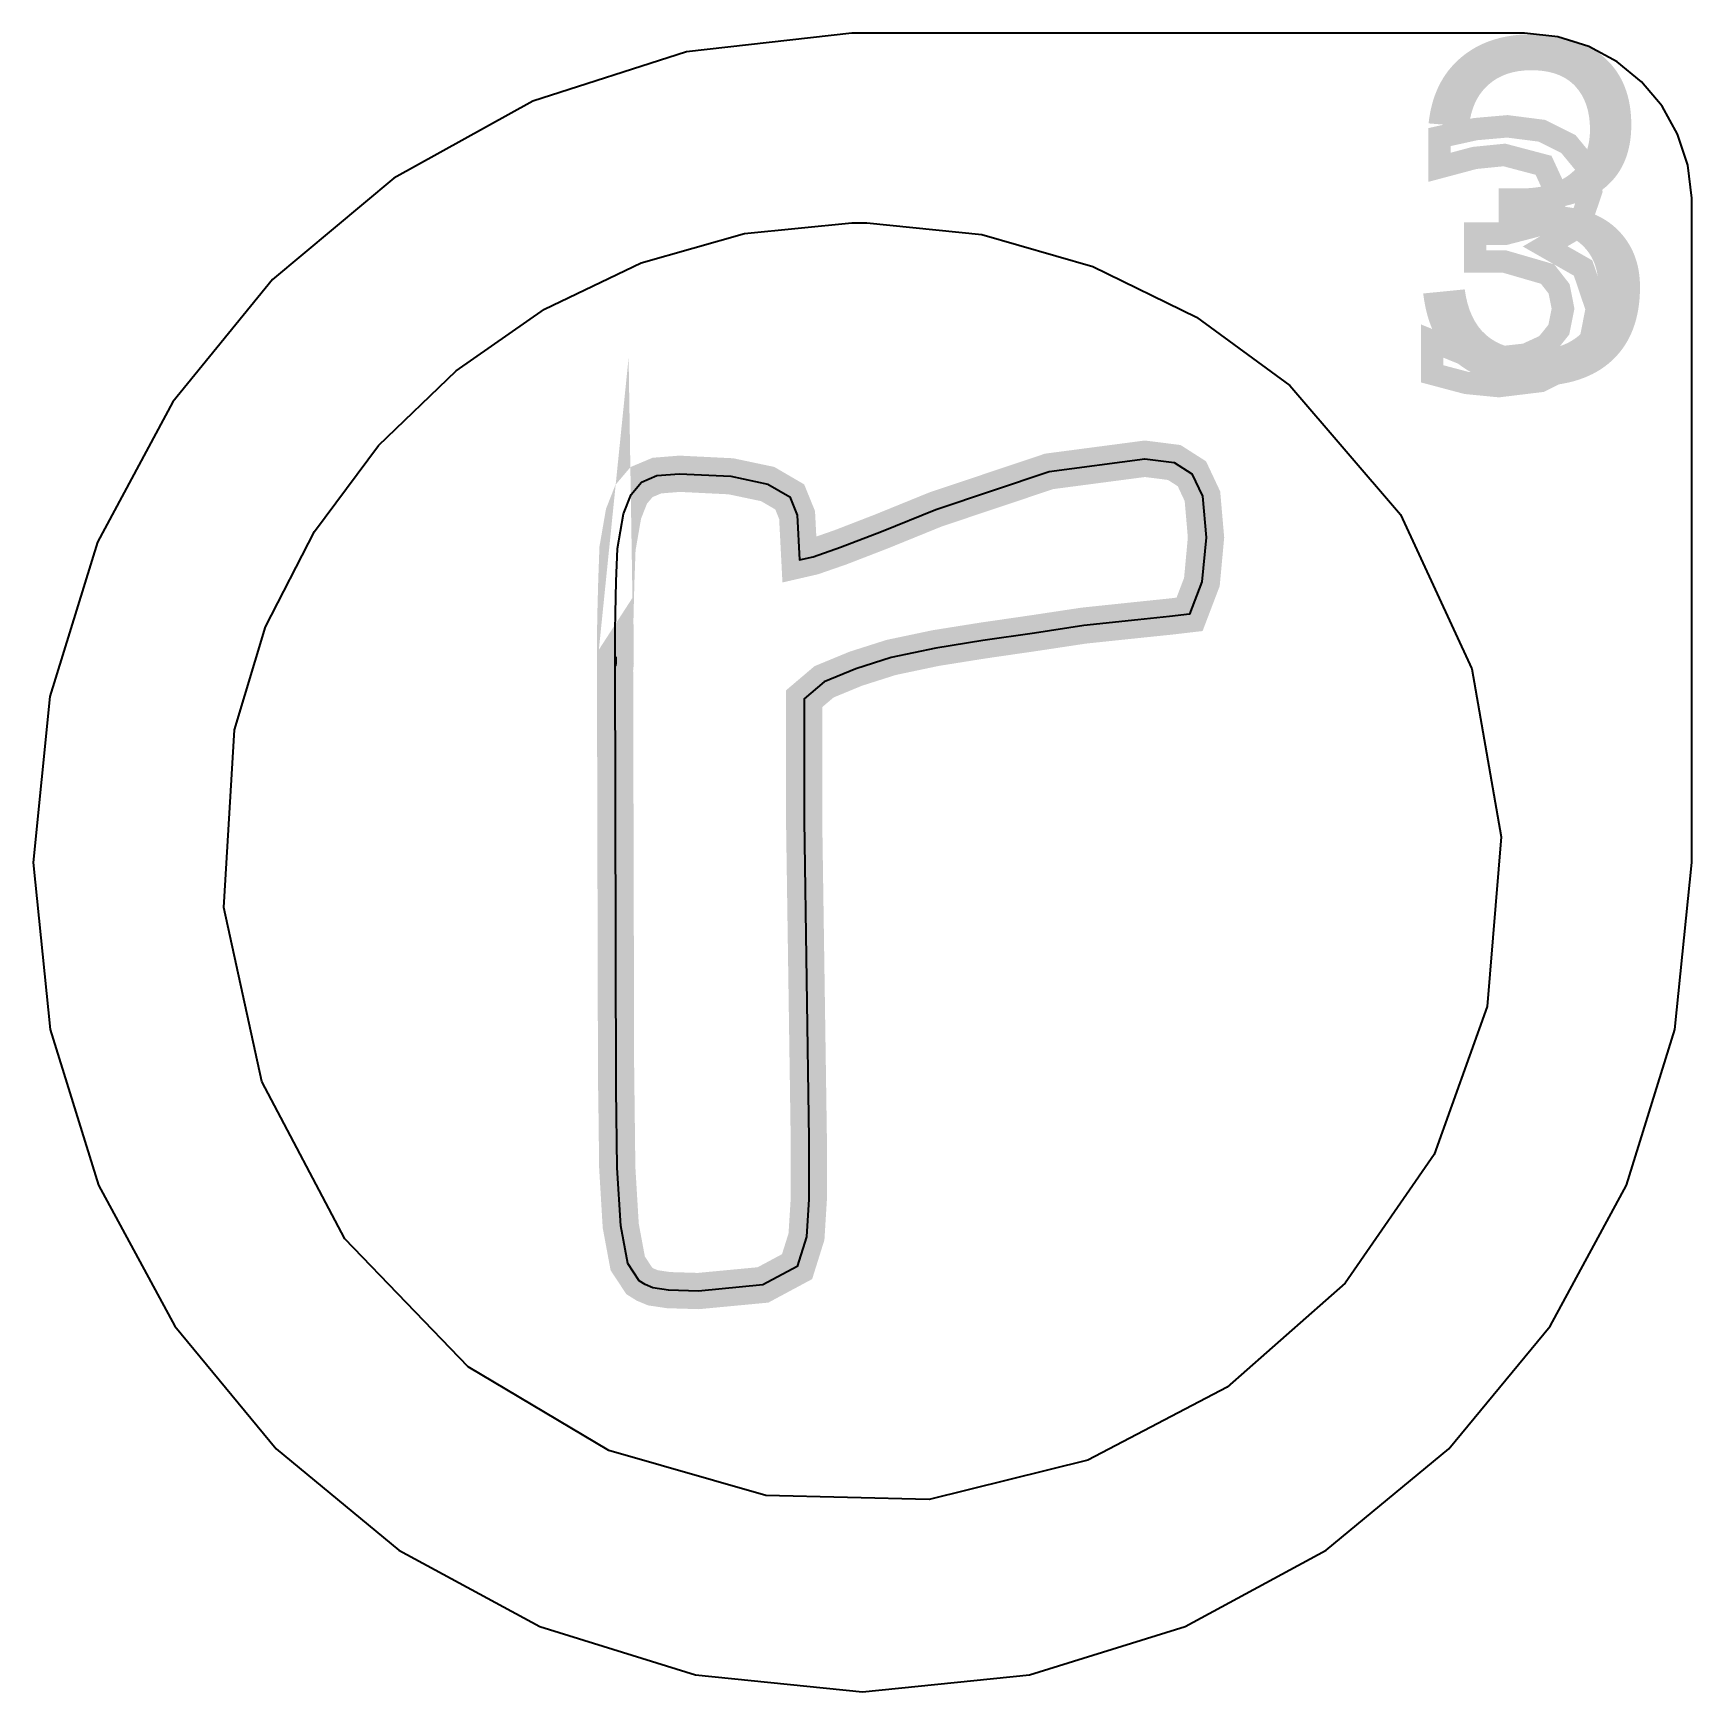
# Model space of a CAD drawing. Extents: x 0 to 1.81, y 0 to 1.81.
import ezdxf

# ---------------------------------------------------------------- set-up
doc = ezdxf.new("R2010")
doc.units = 0
doc.layers.get('0').update_dxf_attribs({"linetype": 'CONTINUOUS'})

msp = doc.modelspace()

# ---------------------------------------------------------------- linework, layer by layer
at = {"color": 0}
msp.add_lwpolyline([(0.893826, 1.81104), (0.713433, 1.79069), (0.545518, 1.73665), (0.393718, 1.65256), (0.261447, 1.54194), (0.152399, 1.40836), (0.070096, 1.25537), (0.018121, 1.08659), (0, 0.90549), (0.018392, 0.72309), (0.071181, 0.553168), (0.154676, 0.39936), (0.2653, 0.265354), (0.399306, 0.154731), (0.553114, 0.071235), (0.723036, 0.018446), (0.90549, 0), (1.08789, 0.018446), (1.25787, 0.071235), (1.41168, 0.154731), (1.54568, 0.265354), (1.65631, 0.39936), (1.73981, 0.553168), (1.79258, 0.72309), (1.81104, 0.90549), (1.81093, 0.917156), (1.81093, 1.63075), (1.80658, 1.66704), (1.79557, 1.70079), (1.77854, 1.73128), (1.75624, 1.75792), (1.72939, 1.77989), (1.69863, 1.79656), (1.66471, 1.80718), (1.62836, 1.81104), (0.901367, 1.81104), (0.893826, 1.81104)], close=True, dxfattribs=at)
at = {"color": 7, "const_width": 0.024435}
msp.add_lwpolyline([(1.65087, 1.57824), (1.69233, 1.55458), (1.70731, 1.51031), (1.70031, 1.4745), (1.67953, 1.44781), (1.64578, 1.43121), (1.60032, 1.42567), (1.56494, 1.42914), (1.5274, 1.43912), (1.5274, 1.47493), (1.56104, 1.46126), (1.59924, 1.45671), (1.62989, 1.46012), (1.65218, 1.47037), (1.66581, 1.48731), (1.67042, 1.51031), (1.66612, 1.5319), (1.65349, 1.54807), (1.60639, 1.56174), (1.57449, 1.56174), (1.57449, 1.59213), (1.60792, 1.59213), (1.64958, 1.60297), (1.66411, 1.63444), (1.64914, 1.66678), (1.60639, 1.67806), (1.57383, 1.67481), (1.53564, 1.66461), (1.53564, 1.6976), (1.57493, 1.70628), (1.60965, 1.70931), (1.64729, 1.70449), (1.67626, 1.69), (1.69476, 1.66754), (1.70101, 1.63835), (1.68799, 1.59993), (1.65087, 1.57824)], close=True, dxfattribs=at)
at = {"color": 7}
msp.add_lwpolyline([(0.910265, 1.60389), (1.03575, 1.59119), (1.1569, 1.55637), (1.27018, 1.50092), (1.37202, 1.42637), (1.493, 1.28559), (1.57081, 1.11702), (1.60303, 0.933649), (1.58757, 0.748264), (1.52983, 0.58686), (1.43246, 0.446072), (1.3036, 0.332519), (1.15169, 0.252875), (0.978461, 0.210069), (0.800131, 0.214464), (0.628418, 0.263564), (0.475097, 0.35471), (0.340115, 0.494467), (0.249729, 0.666287), (0.208171, 0.856282), (0.219781, 1.05029), (0.253743, 1.16282), (0.307075, 1.26704), (0.377225, 1.36095), (0.461751, 1.44249), (0.55816, 1.5096), (0.663954, 1.56022), (0.776693, 1.59229), (0.893935, 1.60379), (0.910265, 1.60389)], close=True, dxfattribs=at)
at = {"color": 0, "const_width": 0.039543}
msp.add_lwpolyline([(0.636501, 0.656413), (0.635308, 1.12874), (0.636014, 1.12983), (0.636068, 1.12348), (0.635742, 1.12028), (0.635579, 1.13048), (0.635471, 1.14621), (0.635471, 1.1588), (0.635796, 1.17763), (0.636719, 1.21229), (0.638021, 1.24837), (0.644586, 1.28624), (0.65294, 1.30751), (0.664279, 1.32091), (0.681044, 1.32796), (0.705783, 1.32997), (0.761882, 1.3272), (0.801975, 1.31874), (0.826064, 1.30469), (0.834093, 1.28494), (0.836643, 1.23584), (0.851671, 1.23931), (0.881511, 1.24968), (0.926107, 1.26693), (0.98546, 1.29107), (1.10927, 1.33257), (1.21387, 1.34635), (1.24593, 1.34228), (1.26519, 1.32997), (1.27669, 1.30545), (1.2806, 1.26042), (1.2761, 1.21181), (1.26264, 1.17649), (1.24083, 1.17394), (1.20616, 1.17036), (1.14714, 1.16417), (1.09326, 1.15603), (1.03678, 1.14784), (0.98546, 1.13965), (0.93674, 1.12939), (0.898221, 1.11713), (0.863553, 1.10281), (0.841797, 1.08436), (0.841797, 0.951335), (0.846897, 0.603407), (0.846897, 0.5727), (0.846897, 0.537924), (0.844347, 0.496962), (0.834093, 0.464247), (0.796875, 0.444282), (0.726292, 0.437608), (0.693847, 0.438585), (0.676704, 0.441135), (0.66824, 0.444661), (0.661783, 0.448676), (0.649197, 0.467774), (0.641547, 0.508897), (0.63775, 0.572265), (0.636719, 0.658094)], dxfattribs=at)
at = {"color": 0}
msp.add_lwpolyline([(0.636501, 0.656413), (0.635308, 1.12874), (0.636014, 1.12983), (0.636068, 1.12348), (0.635742, 1.12028), (0.635579, 1.13048), (0.635471, 1.14621), (0.635471, 1.1588), (0.635796, 1.17763), (0.636719, 1.21229), (0.638021, 1.24837), (0.644586, 1.28624), (0.65294, 1.30751), (0.664279, 1.32091), (0.681044, 1.32796), (0.705783, 1.32997), (0.761882, 1.3272), (0.801975, 1.31874), (0.826064, 1.30469), (0.834093, 1.28494), (0.836643, 1.23584), (0.851671, 1.23931), (0.881511, 1.24968), (0.926107, 1.26693), (0.98546, 1.29107), (1.10927, 1.33257), (1.21387, 1.34635), (1.24593, 1.34228), (1.26519, 1.32997), (1.27669, 1.30545), (1.2806, 1.26042), (1.2761, 1.21181), (1.26264, 1.17649), (1.24083, 1.17394), (1.20616, 1.17036), (1.14714, 1.16417), (1.09326, 1.15603), (1.03678, 1.14784), (0.98546, 1.13965), (0.93674, 1.12939), (0.898221, 1.11713), (0.863553, 1.10281), (0.841797, 1.08436), (0.841797, 0.951335), (0.846897, 0.603407), (0.846897, 0.5727), (0.846897, 0.537924), (0.844347, 0.496962), (0.834093, 0.464247), (0.796875, 0.444282), (0.726292, 0.437608), (0.693847, 0.438585), (0.676704, 0.441135), (0.66824, 0.444661), (0.661783, 0.448676), (0.649197, 0.467774), (0.641547, 0.508897), (0.63775, 0.572265), (0.636719, 0.658094)], dxfattribs=at)

# ---------------------------------------------------------------- texts
at = {"color": 7}
msp.add_text('3', height=0.373343, dxfattribs=at).set_placement((1.49874, 1.43089))

doc.saveas('drawing.dxf')
